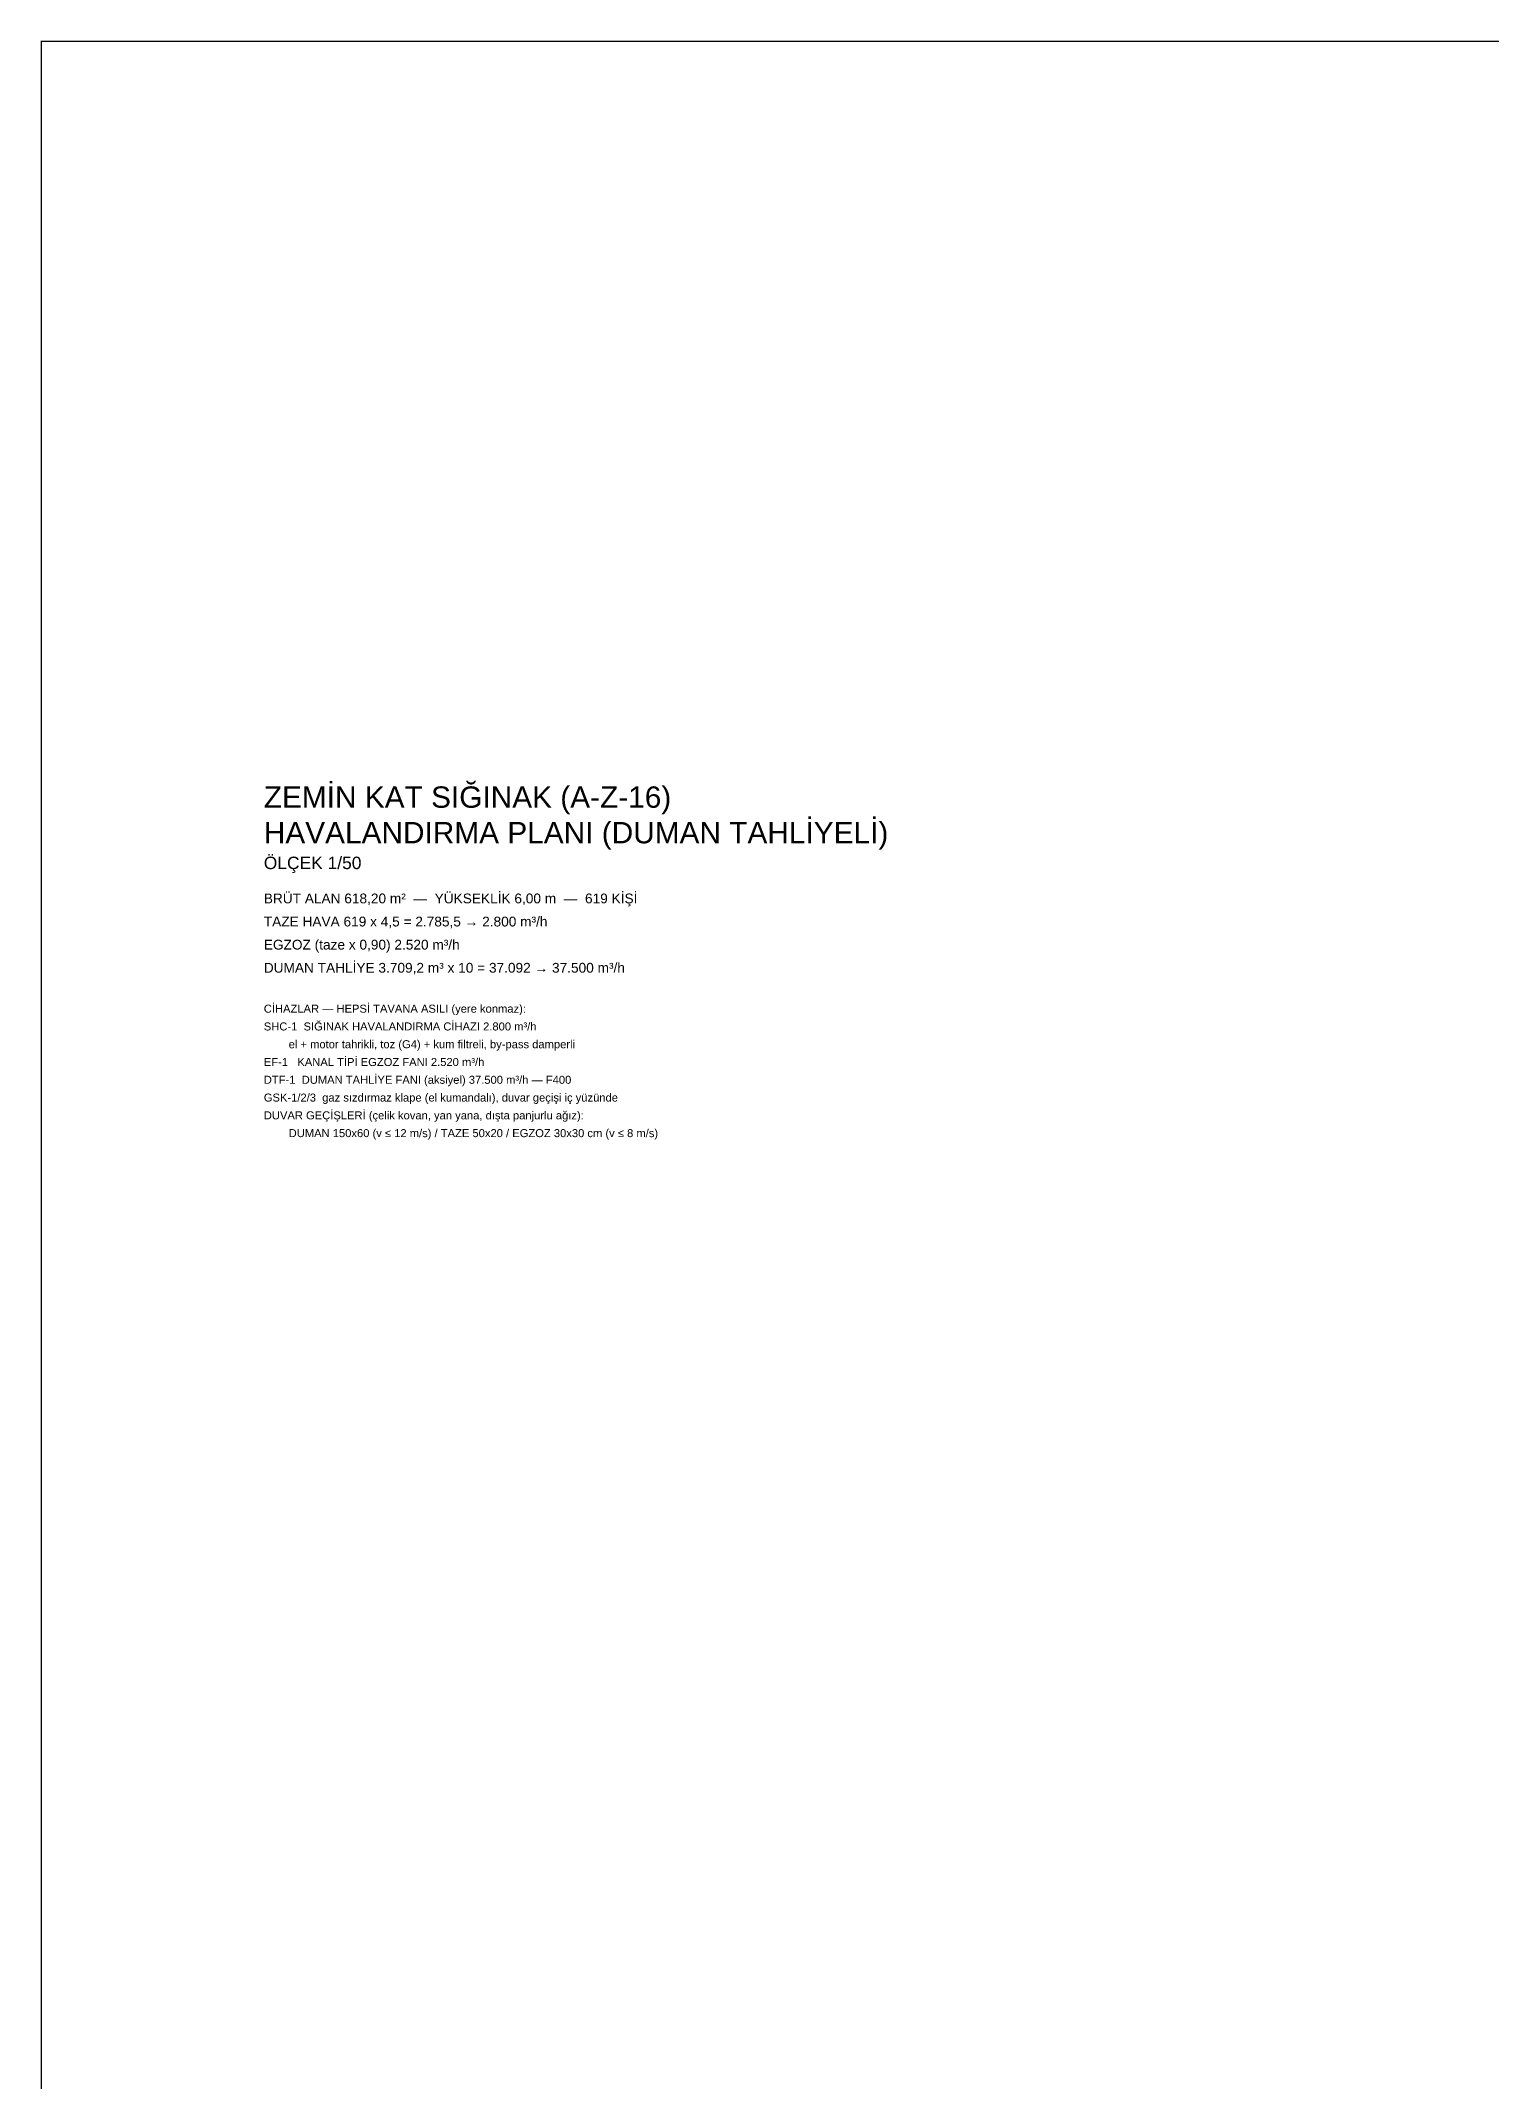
# Model space of a CAD drawing. Header units: centimetres. Extents: x -277999 to 283551, y -705288 to -693449.
# Drawn here: x 257999 to 259630, y -695744 to -693449 of the extents above; entities that cross this region are included whole.
import ezdxf
from ezdxf.enums import TextEntityAlignment as Align

# ---------------------------------------------------------------- set-up
doc = ezdxf.new("R2010")
doc.units = ezdxf.units.CM
for name, color, linetype in [('ROTAS-HAV-BASLIK', 7, 'Continuous'), ('ROTAS-HAV-CERCEVE', 7, 'Continuous'), ('ROTAS-HAV-CIHAZ', 6, 'Continuous')]:
    doc.layers.add(name, color=color, linetype=linetype)
doc.styles.add('ROTAS', font='arial.ttf')

msp = doc.modelspace()

# ---------------------------------------------------------------- linework, layer by layer
at = {"layer": 'ROTAS-HAV-CERCEVE', "const_width": 1.5}
msp.add_lwpolyline([(258000, -701350), (283550, -701350), (283550, -693450), (258000, -693450)], close=True, dxfattribs=at)

# ---------------------------------------------------------------- texts
at = {"layer": 'ROTAS-HAV-BASLIK', "style": 'ROTAS'}
for s, height, p in [('ZEMİN KAT SIĞINAK (A-Z-16)', 24, (258250, -694300)), ('HAVALANDIRMA PLANI (DUMAN TAHLİYELİ)', 24, (258250, -694340)), ('ÖLÇEK 1/50', 14, (258250, -694374)), ('BRÜT ALAN 618,20 m²  —  YÜKSEKLİK 6,00 m  —  619 KİŞİ', 11, (258250, -694414)), ('TAZE HAVA 619 x 4,5 = 2.785,5 → 2.800 m³/h', 11, (258250, -694440)), ('EGZOZ (taze x 0,90) 2.520 m³/h', 11, (258250, -694466)), ('DUMAN TAHLİYE 3.709,2 m³ x 10 = 37.092 → 37.500 m³/h', 11, (258250, -694492))]:
    msp.add_text(s, height=height, dxfattribs=at).set_placement(p, align=Align.MIDDLE_LEFT)
at = {"layer": 'ROTAS-HAV-CIHAZ', "style": 'ROTAS'}
for s, p in [('CİHAZLAR — HEPSİ TAVANA ASILI (yere konmaz):', (258250, -694538)), ('SHC-1  SIĞINAK HAVALANDIRMA CİHAZI 2.800 m³/h', (258250, -694558)), ('        el + motor tahrikli, toz (G4) + kum filtreli, by-pass damperli', (258250, -694578)), ('EF-1   KANAL TİPİ EGZOZ FANI 2.520 m³/h', (258250, -694598)), ('DTF-1  DUMAN TAHLİYE FANI (aksiyel) 37.500 m³/h — F400', (258250, -694618)), ('GSK-1/2/3  gaz sızdırmaz klape (el kumandalı), duvar geçişi iç yüzünde', (258250, -694638)), ('DUVAR GEÇİŞLERİ (çelik kovan, yan yana, dışta panjurlu ağız):', (258250, -694658)), ('        DUMAN 150x60 (v ≤ 12 m/s) / TAZE 50x20 / EGZOZ 30x30 cm (v ≤ 8 m/s)', (258250, -694678))]:
    msp.add_text(s, height=9, dxfattribs=at).set_placement(p, align=Align.MIDDLE_LEFT)

doc.saveas('drawing.dxf')
